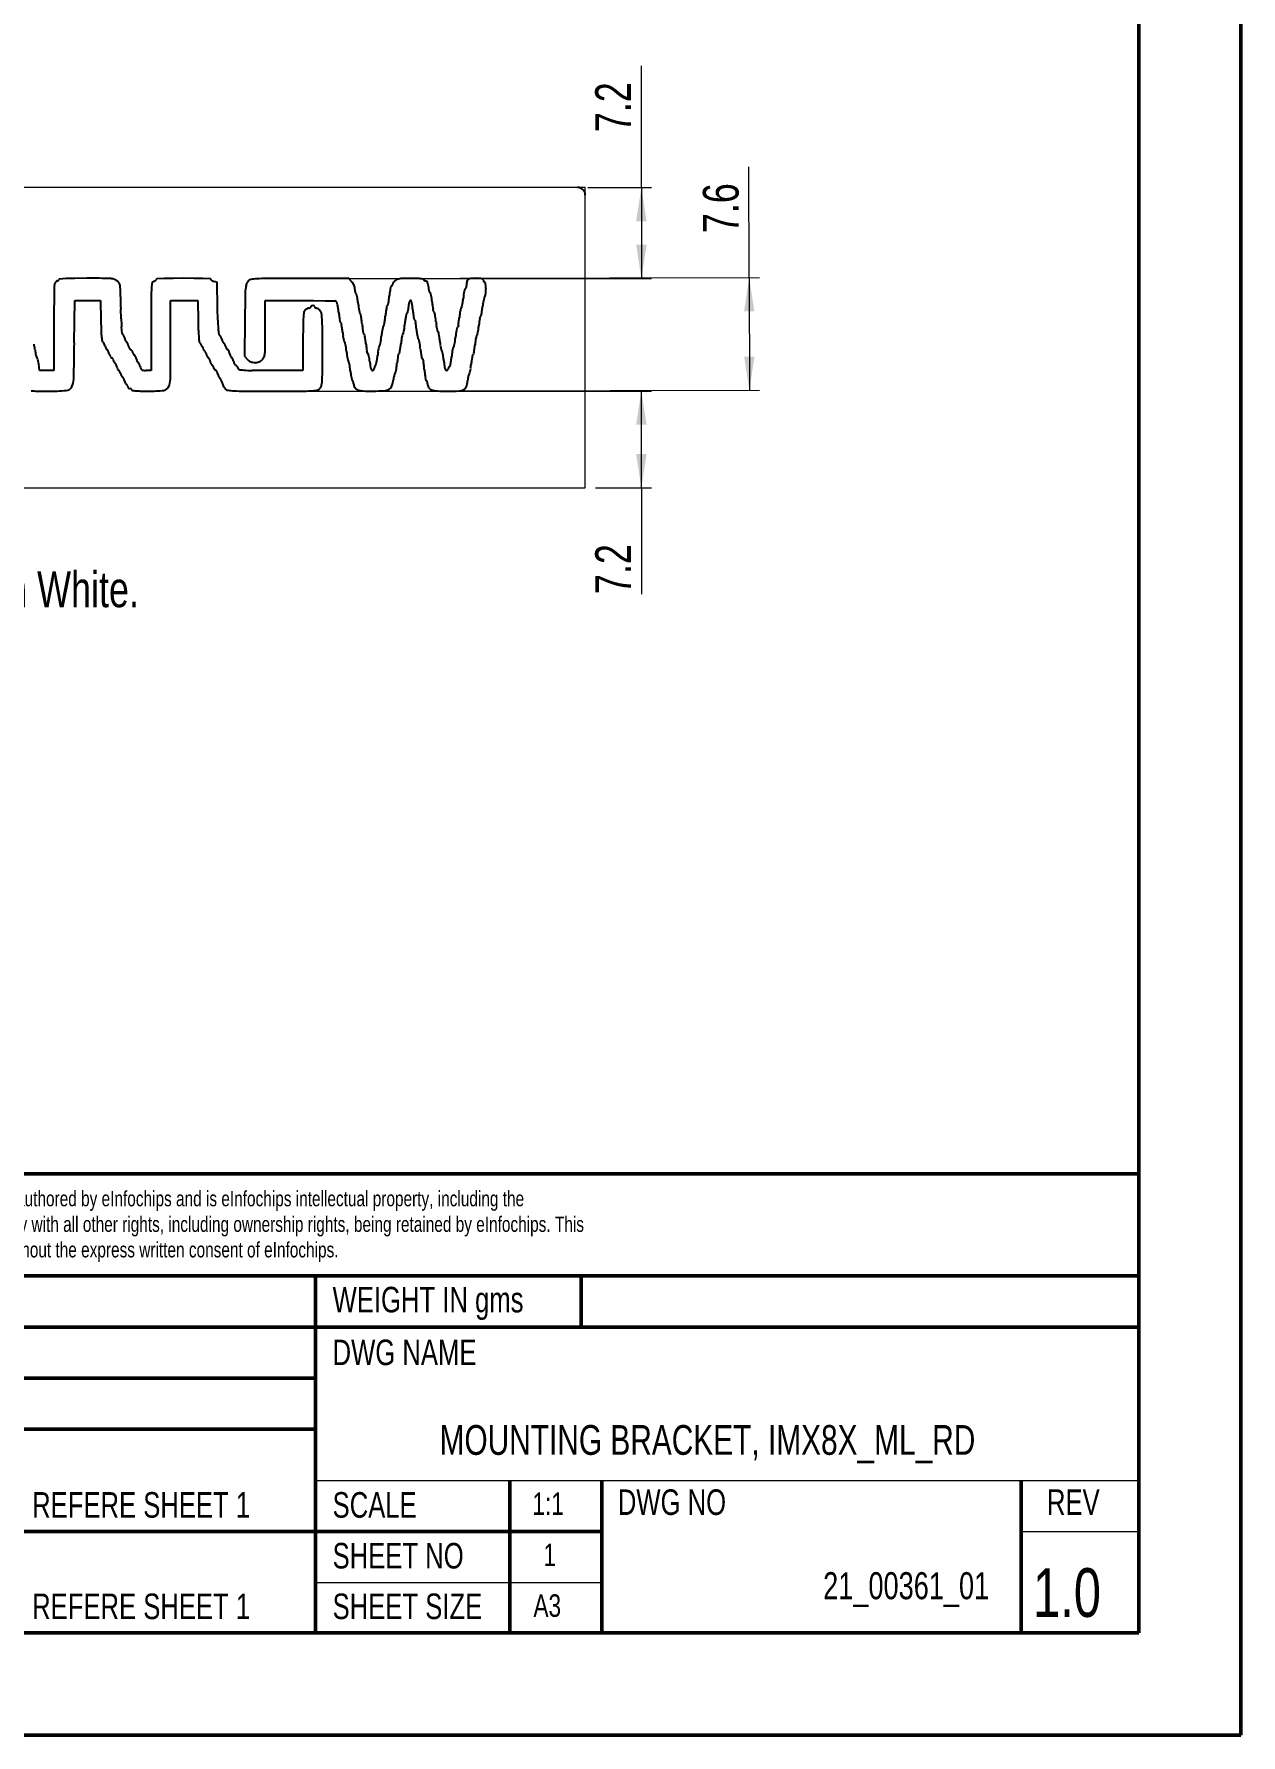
# Paper-space layout 'Flat Pattern 1_1' of a CAD drawing. Header units: millimetres. Extents: x 0 to 420, y 0 to 297.
# Drawn here: x 302.1 to 420.1, y 0.2 to 166.6 of the extents above; entities that cross this region are included whole.
import ezdxf

# ---------------------------------------------------------------- set-up
doc = ezdxf.new("R2010")
doc.units = ezdxf.units.MM
doc.styles.add('SLDTEXTSTYLE1', font='TXT', dxfattribs={"width": 0.75})
doc.dimstyles.new('SLDDIMSTYLE11', dxfattribs={"dimtxt": 3.5, "dimasz": 3.302, "dimexe": 0, "dimexo": 0.0625, "dimgap": 0.875, "dimtad": 1, "dimdec": 1, "dimlfac": 0.666667, "dimrnd": 1e-09, "dimzin": 12, "dimdsep": 46, "dimtxsty": 'SLDTEXTSTYLE1', "dimsah": 1, "dimcen": 0.09, "dimadec": 0, "dimazin": 3, "dimtfac": 1, "dimtdec": 1, "dimtofl": 0, "dimtmove": 0, "dimatfit": 3, "dimfxl": 1, "dimfrac": 2, "dimtolj": 1, "dimtzin": 12, "dimarcsym": 0})

# ---------------------------------------------------------------- blocks, each defined once
blk = doc.blocks.new('SW_NOTE_2')
at = {"color": 0, "linetype": 'Continuous', "lineweight": 0, "char_height": 1.5, "attachment_point": 1, "style": 'SLDTEXTSTYLE1'}
for s, insert in [('Confidentiality Notice Copyright (c) 2019 eInfochips. - All rights reserved. This document is authored by eInfochips and is eInfochips intellectual property, including the', (0, 1.93)), ('copyrights in all countries in the world. This document is provided under a license to use only with all other rights, including ownership rights, being retained by eInfochips. This', (0, -0.57)), ('file may not be distributed, copied, or reproduced in any manner, electronic or otherwise, without the express written consent of eInfochips.', (0, -3.07))]:
    blk.add_mtext(s, dxfattribs=dict(at, insert=insert))
blk = doc.blocks.new('_D_21')
at = {"color": 7, "linetype": 'Continuous', "lineweight": 18}
for p, q in [((361.45, 151.59), (361.45, 163.47)), ((356.22, 151.59), (362.45, 151.59)), ((361.45, 151.59), (361.45, 142.68)), ((325.87, 142.68), (362.45, 142.68))]:
    blk.add_line(p, q, dxfattribs=at)
for points in [[(361.45, 151.59), (360.94, 148.29), (361.96, 148.29)], [(361.45, 142.68), (361.96, 145.98), (360.94, 145.98)]]:
    blk.add_solid(points, dxfattribs=at)
at = {"color": 7, "linetype": 'Continuous', "lineweight": 18, "insert": (356.94, 157), "char_height": 3.5, "attachment_point": 1, "rotation": 90, "style": 'SLDTEXTSTYLE1'}
blk.add_mtext('7.2', dxfattribs=at)
blk = doc.blocks.new('_D_22')
at = {"color": 7, "linetype": 'Continuous', "lineweight": 18}
for p, q in [((371.99, 142.78), (371.97, 153.59)), ((329.02, 142.69), (372.99, 142.78)), ((371.99, 142.78), (372.01, 131.75)), ((329.16, 131.67), (373.01, 131.75))]:
    blk.add_line(p, q, dxfattribs=at)
for points in [[(371.99, 142.78), (371.49, 139.47), (372.5, 139.48)], [(372.01, 131.75), (372.51, 135.05), (371.5, 135.05)]]:
    blk.add_solid(points, dxfattribs=at)
at = {"color": 7, "linetype": 'Continuous', "lineweight": 18, "insert": (367.47, 147.12), "char_height": 3.5, "attachment_point": 1, "rotation": 90.1104, "style": 'SLDTEXTSTYLE1'}
blk.add_mtext('7.6', dxfattribs=at)
blk = doc.blocks.new('_D_23')
at = {"color": 7, "linetype": 'Continuous', "lineweight": 18}
for p, q in [((329.16, 131.67), (362.45, 131.67)), ((361.45, 122.21), (361.45, 131.67)), ((356.97, 122.21), (362.45, 122.21)), ((361.45, 122.21), (361.45, 111.82))]:
    blk.add_line(p, q, dxfattribs=at)
for points in [[(361.45, 131.67), (360.94, 128.37), (361.96, 128.37)], [(361.45, 122.21), (361.96, 125.51), (360.94, 125.51)]]:
    blk.add_solid(points, dxfattribs=at)
at = {"color": 7, "linetype": 'Continuous', "lineweight": 18, "insert": (356.94, 111.82), "char_height": 3.5, "attachment_point": 1, "rotation": 90, "style": 'SLDTEXTSTYLE1'}
blk.add_mtext('7.2', dxfattribs=at)

psp = doc.layouts.new('Flat Pattern 1_1')

# ---------------------------------------------------------------- linework, layer by layer
at = {"color": 7, "linetype": 'Continuous', "lineweight": 50}
for p, q in [((420.08, 0.21), (420.08, 297.21)), ((410.08, 287.21), (410.08, 10.21)), ((215.08, 55.12), (410.08, 55.12)), ((215.11, 45.12), (410.08, 45.12)), ((329.58, 45.12), (329.58, 10.21)), ((355.58, 45.12), (355.58, 40.12)), ((237.58, 40.12), (410.08, 40.12)), ((237.58, 35.12), (329.58, 35.12)), ((215.11, 30.12), (329.58, 30.14)), ((348.58, 25.12), (348.58, 10.21)), ((357.58, 25.12), (357.58, 10.21)), ((398.58, 25.12), (398.58, 10.21)), ((215.11, 20.12), (357.58, 20.12)), ((10.08, 10.21), (410.08, 10.21)), ((410.08, 10.21), (385.99, 10.21)), ((0.08, 0.21), (420.08, 0.21))]:
    psp.add_line(p, q, dxfattribs=at)
at = {"color": 7, "linetype": 'Continuous', "lineweight": 25}
for p, q in [((304.05, 141.94), (304.02, 140.76)), ((305.22, 142.67), (304.56, 142.63)), ((307.23, 142.7), (306.07, 142.69)), ((314.81, 142.67), (314.07, 142.64)), ((316.69, 142.7), (315.67, 142.69)), ((317.72, 142.69), (316.69, 142.7)), ((319.31, 142.64), (318.57, 142.67)), ((319.97, 142.32), (319.66, 142.4)), ((320.01, 139.78), (319.97, 142.32)), ((328.02, 142.69), (324.87, 142.68)), ((332.82, 142.7), (328.02, 142.69)), ((333.13, 142.37), (332.82, 142.7)), ((304.02, 140.76), (304.01, 139.37)), ((306, 136.39), (306.04, 140.54)), ((306.04, 140.54), (308.55, 140.54)), ((308.55, 140.54), (308.59, 138.57)), ((313.52, 140.82), (313.52, 138.02)), ((315.42, 136.36), (315.42, 140.54)), ((315.42, 140.54), (318.07, 140.54)), ((318.07, 140.54), (318.11, 138.51)), ((320.04, 138.61), (320.01, 139.78)), ((322.71, 140.79), (322.68, 138.6)), ((324.68, 137.78), (324.68, 140.54)), ((324.68, 140.54), (328.08, 140.54)), ((328.08, 140.54), (329.39, 140.54)), ((329.39, 140.54), (330.52, 140.51)), ((330.52, 140.51), (331.5, 140.49)), ((304.01, 139.37), (304, 137.78)), ((308.59, 138.57), (308.62, 137.69)), ((310.6, 138.75), (310.57, 139.69)), ((318.11, 138.51), (318.13, 137.63)), ((322.68, 138.6), (322.64, 135.07)), ((328.37, 138.11), (328.36, 136.54)), ((339.18, 138.92), (339.23, 138.68)), ((339.32, 138.61), (339.37, 138.36)), ((341.14, 139.44), (341.09, 139.68)), ((341.28, 139.12), (341.22, 139.37)), ((343.56, 138.16), (343.51, 137.91)), ((345.65, 138.74), (345.71, 138.99)), ((345.79, 139.06), (345.84, 139.3)), ((304, 137.78), (304, 133.69)), ((310.68, 137.29), (310.63, 137.96)), ((313.52, 138.02), (313.52, 133.69)), ((324.67, 135.97), (324.68, 137.78)), ((328.36, 136.54), (328.36, 133.69)), ((330.27, 135.72), (330.26, 137.8)), ((343.42, 137.85), (343.37, 137.6)), ((322.64, 135.07), (322.93, 134.76)), ((330.26, 133.49), (330.27, 135.72)), ((334.67, 135.38), (334.61, 135.62)), ((340.08, 134.8), (340.14, 134.52)), ((302.61, 133.69), (302.53, 134.33)), ((304, 133.69), (302.61, 133.69)), ((313.52, 133.69), (313.02, 133.69)), ((325.19, 133.69), (323.39, 133.7)), ((328.36, 133.69), (325.19, 133.69)), ((337.42, 133.47), (337.47, 133.72)), ((302.34, 131.67), (303.43, 131.66)), ((322.66, 131.67), (325.38, 131.66)), ((325.38, 131.66), (328.16, 131.67))]:
    psp.add_line(p, q, dxfattribs=at)
at = {"color": 7, "linetype": 'Continuous', "lineweight": 18}
for p, q in [((329.58, 25.12), (410.08, 25.12)), ((398.58, 20.12), (410.08, 20.12)), ((329.58, 15.12), (357.58, 15.12))]:
    psp.add_line(p, q, dxfattribs=at)
at = {"color": 7, "linetype": 'Continuous', "lineweight": 18, "flags": 128}
psp.add_lwpolyline([(355.22, 151.59), (229.22, 151.59), (229.22, 122.21), (355.97, 122.21), (355.97, 150.84), (355.97, 151.59), (355.22, 151.59)], dxfattribs=at)
at = {"color": 7, "linetype": 'Continuous', "lineweight": 25}
for centre, radius, start, end in [((355.22, 150.84), 0.75, 359.9998, 90.0009), ((304.96, 141.93), 0.911, 164.9989, 178.857), ((304.6, 142.02), 0.544, 152.639, 164.9997), ((304.53, 142.06), 0.457, 138.5605, 152.6427), ((304.44, 142.14), 0.343, 122.3297, 138.5574), ((304.33, 142.31), 0.136, 90.0017, 122.3264), ((304.33, 142.69), 0.241, 269.9955, 286.1602), ((304.35, 142.64), 0.185, 286.1591, 305.8552), ((304.37, 142.6), 0.141, 305.8536, 328.7589), ((304.41, 142.57), 0.0933, 328.7528, 0.0015), ((304.56, 142.57), 0.0585, 93.0657, 180.0018), ((306.41, 117.02), 25.68, 90.7634, 92.6628), ((307.23, 61.41), 81.3, 88.3195, 90), ((309.59, 141.72), 0.947, 47.9297, 88.3192), ((309.67, 141.81), 0.829, 3.0816, 47.9293), ((253.15, 138.77), 57.43, 0.9207, 3.0814), ((331.14, 140.76), 17.62, 176.6933, 179.8019), ((316.62, 141.6), 3.07, 167.6916, 176.6938), ((313.82, 142.21), 0.213, 104.6556, 167.6914), ((313.6, 143.05), 0.662, 284.6577, 293.5641), ((313.68, 142.87), 0.468, 293.5649, 305.116), ((313.77, 142.75), 0.319, 305.1124, 318.8298), ((313.95, 142.59), 0.0725, 318.8313, 359.9985), ((314.07, 142.59), 0.0456, 92.6148, 179.9964), ((316.18, 109.94), 32.76, 90.9036, 92.4087), ((317.21, 110.49), 32.21, 87.5693, 89.098), ((319.31, 142.59), 0.0463, 359.9953, 87.3658), ((319.42, 142.59), 0.0674, 180.0049, 226.4729), ((319.67, 142.85), 0.427, 226.4736, 238.3594), ((319.78, 143.03), 0.634, 238.3636, 248.5089), ((319.9, 143.33), 0.966, 248.5126, 255.9104), ((337.09, 140.56), 14.39, 175.6227, 179.0834), ((325.8, 141.42), 3.06, 166.6324, 175.6229), ((323.43, 141.98), 0.621, 137.2709, 166.6336), ((323.38, 142.03), 0.558, 102.2065, 137.271), ((324.01, 139.13), 3.53, 93.2337, 102.2071), ((324.98, 121.97), 20.71, 90.3057, 93.2337), ((332.2, 141.51), 1.26, 32.9292, 42.8237), ((332.31, 141.58), 1.13, 22.242, 32.9299), ((332.35, 141.6), 1.09, 11.2842, 22.2419), ((332.4, 141.6), 1.04, 359.9982, 11.2843), ((335.08, 141.6), 1.64, 180.0024, 185.6933), ((334.33, 141.53), 0.886, 185.6986, 194.742), ((341.2, 140.75), 4.39, 168.0658, 172.1378), ((341.99, 140.58), 5.2, 165.3192, 168.0645), ((337.01, 141.89), 0.0495, 90.0011, 165.3155), ((337.01, 142.02), 0.0792, 270.0056, 302.6224), ((336.98, 142.06), 0.128, 302.627, 325.3578), ((336.94, 142.09), 0.174, 325.3605, 344.605), ((336.89, 142.1), 0.233, 344.5937, 0.0092), ((337.3, 142.1), 0.181, 154.6651, 179.9889), ((337.85, 141.84), 0.788, 146.1596, 154.6495), ((338, 141.74), 0.969, 138.1978, 146.1587), ((338.04, 141.7), 1.03, 130.5689, 138.2063), ((337.76, 142.03), 0.596, 109.324, 130.5721), ((338.03, 141.26), 1.41, 98.1675, 109.3245), ((338.33, 139.18), 3.52, 91.6021, 98.1673), ((338.9, 118.94), 23.76, 89.9999, 91.6019), ((338.9, 126.67), 16.03, 88.1509, 90), ((339.22, 136.73), 5.96, 84.2755, 88.1516), ((339.21, 136.59), 6.1, 81.4246, 84.2754), ((340.11, 142.57), 0.0547, 0.0031, 81.4202), ((340.26, 142.57), 0.0932, 179.9832, 211.2564), ((340.3, 142.6), 0.141, 211.2469, 234.1364), ((340.33, 142.64), 0.185, 234.1463, 253.8416), ((340.34, 142.69), 0.241, 253.8472, 269.9962), ((340.34, 142.29), 0.162, 38.4055, 89.9983), ((339.91, 141.95), 0.708, 21.0899, 38.4017), ((339.38, 141.74), 1.27, 8.2612, 21.0849), ((338.24, 141.58), 2.43, 0.3486, 8.2588), ((341.38, 141.6), 0.708, 180.3461, 189.2306), ((341.09, 141.55), 0.418, 189.2268, 202.4201), ((348.88, 140.38), 4.86, 164.8991, 167.8277), ((344.24, 141.64), 0.0513, 89.9958, 164.905), ((344.24, 141.74), 0.0557, 270.0047, 322.9641), ((344.06, 141.87), 0.274, 322.9747, 339.2719), ((343.88, 141.94), 0.472, 339.2818, 351.7544), ((343.53, 141.99), 0.818, 351.7493, 0.0055), ((346.61, 141.99), 2.25, 170.0125, 179.9998), ((344.7, 142.33), 0.323, 128.1448, 170.0122), ((344.79, 142.22), 0.459, 95.36, 128.1437), ((345.25, 137.26), 5.44, 89.9998, 95.3611), ((345.25, 134.04), 8.66, 87.5009, 89.9997), ((345.59, 141.64), 1.05, 75.721, 87.4984), ((345.78, 142.39), 0.284, 49.5898, 75.7192), ((345.88, 142.51), 0.12, 0.0029, 49.5859), ((346.29, 142.51), 0.284, 179.9859, 194.8534), ((346.21, 142.49), 0.207, 194.8488, 213.6865), ((346.16, 142.46), 0.149, 213.6794, 236.2857), ((346.13, 142.41), 0.0872, 236.2827, 270.0011), ((346.13, 142.27), 0.0518, 16.4903, 89.9974), ((344.64, 141.83), 1.6, 10.3053, 16.4868), ((344.21, 141.75), 2.04, 3.923, 10.3001), ((342.34, 141.62), 3.92, 0.0006, 3.9193), ((341.97, 141.62), 4.28, 356.4172, 359.9981), ((329.11, 139.06), 0.753, 109.1086, 117.6415), ((328.94, 139.53), 0.255, 89.9906, 109.1195), ((328.94, 140.04), 0.258, 270.0102, 285.6176), ((328.96, 139.98), 0.193, 285.6179, 304.9968), ((328.99, 139.94), 0.144, 304.9826, 327.792), ((329.03, 139.91), 0.0908, 327.7897, 359.9955), ((329.21, 139.91), 0.0872, 146.2827, 180.0011), ((329.26, 139.88), 0.149, 123.6917, 146.2811), ((329.3, 139.83), 0.206, 104.8368, 123.6938), ((329.32, 139.75), 0.284, 75.1523, 104.8477), ((329.34, 139.83), 0.206, 56.3089, 75.1644), ((329.37, 139.88), 0.149, 33.7189, 56.3083), ((329.42, 139.91), 0.0872, 359.9989, 33.7173), ((329.61, 139.91), 0.1, 180.0055, 208.9401), ((329.64, 139.93), 0.136, 208.9239, 231.9659), ((329.66, 139.95), 0.167, 231.9705, 252.4281), ((329.67, 139.99), 0.205, 252.4388, 270.0106), ((329.67, 139.6), 0.181, 64.6518, 89.9934), ((329.41, 139.05), 0.787, 56.1566, 64.6587), ((331.49, 140.25), 0.239, 57.2959, 88.3202), ((331.54, 140.33), 0.146, 15.7136, 57.2972), ((326.99, 139.05), 4.87, 12.4236, 15.7095), ((327.1, 139.07), 4.76, 8.2669, 12.4224), ((334.01, 141.45), 0.554, 194.7372, 205.5077), ((333.55, 141.23), 0.048, 205.4982, 270.0051), ((333.55, 141.13), 0.0495, 14.6827, 90.0027), ((328.57, 139.82), 5.2, 11.9352, 14.6818), ((329.36, 139.99), 4.39, 7.8607, 11.9347), ((325.39, 139.44), 8.4, 5.3542, 7.86), ((342.86, 141.08), 9.14, 185.3542, 187.655), ((338.52, 140.5), 4.76, 187.6574, 191.4055), ((343.72, 138.37), 7.33, 167.1518, 169.2514), ((336.61, 139.99), 0.0452, 89.9918, 167.1559), ((336.61, 140.08), 0.0455, 270.0061, 346.2411), ((330.75, 141.52), 6.09, 346.233, 348.5959), ((332.05, 141.26), 4.76, 348.591, 352.3452), ((327.71, 141.84), 9.14, 352.3445, 354.6471), ((345.18, 140.2), 8.41, 172.1417, 174.644), ((341.46, 139.61), 2.81, 172.9458, 179.7171), ((340.73, 139.7), 2.08, 164.4475, 172.9462), ((340.24, 139.84), 1.57, 155.5783, 164.4485), ((338.9, 140.44), 0.101, 90.004, 155.5735), ((338.9, 140.5), 0.0448, 13.607, 89.9928), ((332.82, 139.03), 6.3, 11.3176, 13.6041), ((334.26, 139.32), 4.84, 7.6224, 11.3144), ((329.84, 138.73), 9.3, 5.3545, 7.618), ((340.93, 141.48), 0.244, 202.4092, 219.7156), ((340.79, 141.36), 0.0579, 219.6908, 270.0122), ((340.79, 141.25), 0.0513, 15.0984, 90.0008), ((336.14, 140), 4.87, 12.1735, 15.0996), ((336.75, 140.13), 4.24, 7.9519, 12.1719), ((332.94, 139.6), 8.09, 5.352, 7.9533), ((350.64, 141.26), 9.69, 185.3543, 187.5264), ((346.02, 140.65), 5.03, 187.5263, 191.0722), ((343.84, 139.74), 0.0447, 90.0061, 166.3987), ((343.84, 139.83), 0.0447, 270.0075, 346.3883), ((337.76, 141.3), 6.3, 346.4068, 348.6919), ((339.19, 141.01), 4.84, 348.6942, 352.3795), ((334.79, 141.6), 9.28, 352.3809, 354.6478), ((352.11, 139.98), 8.11, 172.0502, 174.6445), ((348.27, 140.51), 4.24, 167.8283, 172.0476), ((336.29, 140.88), 9.68, 352.4732, 354.6461), ((353.99, 139.22), 8.09, 172.0471, 174.6476), ((350.18, 139.75), 4.24, 167.8288, 172.0473), ((350.79, 139.62), 4.86, 164.8994, 167.8269), ((346.14, 140.87), 0.0513, 89.9846, 164.9162), ((346.14, 140.97), 0.0471, 270.0106, 345.2224), ((344.38, 141.44), 1.87, 345.2279, 350.555), ((344.03, 141.49), 2.22, 350.5598, 356.4164), ((338.88, 139.68), 28.3, 181.8799, 183.4785), ((338.7, 139.15), 18.67, 181.6581, 184.0778), ((342.34, 137.99), 13.97, 176.254, 179.5013), ((333.1, 138.6), 4.71, 170.5163, 176.2531), ((328.84, 139.31), 0.39, 134.9989, 170.5167), ((329.08, 139.07), 0.734, 125.7871, 134.9974), ((329.16, 138.96), 0.864, 117.6449, 125.7862), ((329.31, 138.9), 0.97, 48.2007, 56.1557), ((329.27, 138.86), 1.03, 40.5706, 48.2013), ((329.64, 139.17), 0.545, 9.3549, 40.5716), ((325.19, 138.44), 5.05, 3.285, 9.3563), ((312.02, 137.68), 18.24, 0.3484, 3.2856), ((324.34, 138.67), 7.55, 5.3331, 8.2663), ((341.73, 140.29), 9.91, 185.3313, 187.5242), ((337.01, 139.67), 5.15, 187.5231, 191.1016), ((338.75, 140.01), 6.93, 191.1006, 193.2513), ((332.05, 138.43), 0.0447, 193.2484, 270.0014), ((332.05, 138.34), 0.0447, 13.5949, 90.0003), ((325.96, 136.87), 6.31, 11.3089, 13.5929), ((327.4, 137.16), 4.84, 7.6184, 11.3072), ((339.84, 140.76), 6.11, 191.4091, 193.762), ((333.94, 139.32), 0.0455, 193.7652, 269.9911), ((333.94, 139.23), 0.0452, 12.8378, 90.0145), ((326.84, 137.61), 7.34, 10.7493, 12.848), ((328.75, 137.97), 5.39, 7.2185, 10.7498), ((323.8, 137.35), 10.38, 5.0583, 7.2201), ((344.47, 139.17), 10.37, 185.0574, 187.2205), ((329.12, 139.67), 7.34, 347.152, 349.2507), ((331.04, 139.31), 5.39, 349.2492, 352.7806), ((326.08, 139.94), 10.38, 352.7807, 354.9422), ((346.77, 138.11), 10.39, 172.7815, 174.94), ((341.8, 138.74), 5.38, 169.2478, 172.7836), ((328, 139.17), 10.36, 352.7784, 354.9434), ((347.69, 137.43), 9.41, 172.5548, 174.9399), ((343.22, 138.02), 4.89, 168.6694, 172.5533), ((344.36, 137.79), 6.06, 166.1428, 168.6705), ((338.53, 139.23), 0.05, 89.9905, 166.1548), ((338.53, 139.33), 0.0518, 270.0029, 327.7672), ((338.27, 139.49), 0.357, 327.7715, 341.7), ((338.03, 139.57), 0.607, 341.7042, 352.6345), ((337.56, 139.63), 1.08, 352.6316, 359.7174), ((348.73, 140.5), 9.68, 185.3539, 187.5268), ((344.12, 139.89), 5.03, 187.5258, 191.0723), ((339.28, 138.68), 0.0429, 192.1266, 270.0087), ((339.28, 138.6), 0.0429, 12.1325, 89.9935), ((334.43, 137.4), 5.03, 7.5263, 11.0722), ((341.18, 139.45), 0.0429, 192.143, 269.9923), ((341.18, 139.36), 0.0429, 12.143, 89.9923), ((336.34, 138.16), 5.03, 7.5258, 11.0723), ((331.73, 137.55), 9.68, 5.354, 7.527), ((350.61, 139.32), 9.28, 185.3516, 187.619), ((338.61, 139.13), 5.04, 348.9289, 352.4707), ((333.99, 139.74), 9.7, 352.4759, 354.645), ((352.92, 137.96), 9.31, 172.3845, 174.6449), ((348.49, 138.56), 4.84, 168.6922, 172.3818), ((349.93, 138.27), 6.3, 166.4068, 168.6919), ((355.2, 137.17), 9.68, 172.4733, 174.6458), ((350.59, 137.78), 5.03, 168.9278, 172.4737), ((345.75, 138.98), 0.0429, 90.0077, 167.857), ((345.75, 139.06), 0.0429, 270.0077, 347.857), ((340.9, 140.27), 5.03, 348.9278, 352.4737), ((320.58, 138.16), 11.97, 182.2572, 185.24), ((319.09, 138.02), 10.47, 185.2397, 187.6988), ((308.86, 136.64), 0.153, 187.7003, 238.3479), ((308.66, 136.32), 0.22, 35.7219, 58.3508), ((308.05, 135.88), 0.975, 28.2337, 35.7195), ((310.72, 137.29), 0.0451, 183.7045, 269.9937), ((310.72, 137.19), 0.0591, 36.4544, 90.0043), ((310.27, 136.85), 0.617, 26.8719, 36.4626), ((310.03, 136.73), 0.89, 18.2821, 26.8722), ((309.48, 136.55), 1.47, 12.3878, 18.2835), ((312.39, 137.19), 1.51, 192.3915, 198.145), ((311.82, 137), 0.906, 198.1453, 206.5631), ((311.57, 136.88), 0.633, 206.5656, 215.8903), ((311.11, 136.54), 0.0575, 215.907, 269.9851), ((311.11, 136.43), 0.0578, 36.5735, 90.0127), ((310.67, 136.1), 0.598, 26.9379, 36.5691), ((332.14, 138.17), 14.01, 182.2292, 185.4353), ((333.23, 138.27), 15.12, 185.4354, 186.784), ((318.37, 136.51), 0.145, 186.7856, 237.456), ((338, 139.1), 17.97, 184.0785, 185.8705), ((320.28, 137.28), 0.157, 185.87, 238.3389), ((320.08, 136.96), 0.22, 35.7186, 58.3365), ((319.47, 136.52), 0.975, 28.2304, 35.7163), ((319.3, 136.42), 1.18, 21.0877, 28.2318), ((319.27, 136.41), 1.2, 14.0909, 21.0884), ((321.77, 137.04), 1.38, 194.0886, 199.8741), ((321.27, 136.86), 0.845, 199.8763, 208.2274), ((321.05, 136.74), 0.596, 208.226, 217.429), ((322.98, 136.57), 9.3, 5.3546, 7.6171), ((341.48, 138.3), 9.28, 185.3521, 187.6194), ((337.07, 137.71), 4.84, 187.618, 191.308), ((338.52, 138), 6.31, 191.3089, 193.5929), ((332.43, 136.53), 0.0447, 193.5949, 270.0003), ((332.43, 136.44), 0.0447, 13.5949, 89.9967), ((326.34, 134.97), 6.31, 11.3089, 13.5929), ((339.52, 138.55), 5.39, 187.2185, 190.7498), ((341.44, 138.91), 7.34, 190.7493, 192.848), ((334.33, 137.29), 0.0452, 192.8498, 269.9937), ((334.33, 137.2), 0.0455, 13.7658, 90.003), ((328.45, 135.76), 6.1, 11.4056, 13.7624), ((329.77, 136.03), 4.75, 7.6542, 11.4097), ((325.41, 135.44), 9.15, 5.3555, 7.6546), ((331.21, 137.33), 4.83, 348.6901, 352.3835), ((326.79, 137.92), 9.28, 352.3807, 354.6476), ((345.13, 136.2), 9.14, 172.3443, 174.647), ((340.8, 136.78), 4.76, 168.5944, 172.3418), ((342.13, 136.52), 6.12, 166.2389, 168.5906), ((336.23, 137.96), 0.0455, 89.9844, 166.2468), ((336.23, 138.05), 0.0452, 270.0008, 347.1628), ((347.04, 135.44), 9.14, 172.3443, 174.647), ((342.69, 136.03), 4.75, 168.5903, 172.3458), ((344.03, 135.76), 6.11, 166.238, 168.5909), ((338.13, 137.2), 0.0455, 90.0061, 166.2411), ((338.13, 137.29), 0.0452, 269.9918, 347.1559), ((331.03, 138.91), 7.33, 347.1518, 349.2514), ((332.95, 138.55), 5.38, 349.2484, 352.783), ((329.82, 136.79), 9.68, 5.3542, 7.5267), ((348.7, 138.55), 9.28, 185.3516, 187.619), ((344.3, 137.97), 4.84, 187.6184, 191.3072), ((345.74, 138.25), 6.31, 191.3089, 193.5929), ((339.65, 136.78), 0.0447, 193.5885, 270.0067), ((339.65, 136.69), 0.0447, 13.5885, 89.9995), ((333.57, 135.22), 6.31, 11.3089, 13.5929), ((335.01, 135.51), 4.84, 7.6195, 11.3088), ((346.2, 138.73), 4.84, 187.6184, 191.3072), ((347.64, 139.02), 6.31, 191.3089, 193.5929), ((341.56, 137.54), 0.0447, 193.5885, 270.0067), ((341.56, 137.45), 0.0447, 13.5885, 89.9995), ((335.47, 135.98), 6.31, 11.3089, 13.5929), ((336.91, 136.27), 4.84, 7.6195, 11.3088), ((332.48, 135.68), 9.31, 5.3557, 7.6156), ((350.99, 137.41), 9.28, 185.3519, 187.6189), ((338.45, 137.2), 4.83, 348.6882, 352.3858), ((334.03, 137.8), 9.29, 352.3818, 354.646), ((352.91, 136.03), 9.67, 172.4725, 174.6482), ((348.3, 136.63), 5.02, 168.9241, 172.4754), ((343.46, 137.84), 0.0429, 90.0019, 167.8702), ((343.46, 137.92), 0.0429, 269.9944, 347.8702), ((354.45, 135.3), 9.31, 172.3841, 174.6444), ((350.02, 135.89), 4.84, 168.6905, 172.3811), ((351.46, 135.6), 6.3, 166.4068, 168.6919), ((345.37, 137.07), 0.0447, 90.0005, 166.4115), ((345.37, 137.16), 0.0447, 269.9933, 346.4115), ((339.29, 138.63), 6.3, 346.406, 348.6922), ((340.73, 138.35), 4.84, 348.6922, 352.3818), ((336.32, 138.94), 9.28, 352.381, 354.6484), ((299.01, 135.5), 3.15, 9.4612, 14.0261), ((296.25, 135.04), 5.94, 6.6201, 9.4611), ((308.3, 136.43), 6.18, 186.62, 189.3534), ((305.42, 135.96), 3.26, 189.3534, 193.7628), ((305.74, 136.04), 3.59, 193.7615, 196.9403), ((302.35, 135.01), 0.0444, 196.9379, 270.0019), ((302.35, 134.92), 0.0454, 20.3368, 89.9838), ((300.32, 134.17), 2.2, 16.0327, 20.3181), ((300.21, 134.13), 2.32, 10.8228, 16.0349), ((33.54, 138.89), 272.48, 358.7302, 359.474), ((307.87, 135.79), 1.17, 21.0902, 28.2348), ((307.85, 135.78), 1.2, 14.0896, 21.0904), ((310.31, 136.39), 1.33, 194.0923, 200.0869), ((309.83, 136.22), 0.822, 200.088, 208.6962), ((309.61, 136.1), 0.575, 208.693, 218.287), ((309.21, 135.78), 0.0578, 218.2878, 270.0027), ((309.21, 135.67), 0.0554, 35.7333, 89.9893), ((308.75, 135.34), 0.62, 26.4774, 35.7311), ((308.51, 135.22), 0.886, 18.109, 26.4792), ((307.95, 135.04), 1.47, 12.388, 18.106), ((310.34, 135.56), 0.976, 192.3899, 201.4045), ((310.28, 135.54), 0.907, 201.4089, 210.9431), ((310.12, 135.44), 0.721, 210.9437, 221.3352), ((309.72, 135.09), 0.193, 221.3353, 249.0095), ((309.57, 134.69), 0.243, 49.7549, 69.0056), ((309.51, 134.62), 0.335, 34.5364, 49.749), ((309.51, 134.62), 0.333, 19.48, 34.535), ((310.44, 135.98), 0.862, 18.3123, 26.9312), ((309.9, 135.81), 1.42, 12.3896, 18.3088), ((312.25, 136.32), 0.975, 192.3873, 201.408), ((312.18, 136.3), 0.906, 201.4056, 210.9455), ((312.02, 136.2), 0.721, 210.9457, 221.3332), ((311.63, 135.85), 0.193, 221.3356, 249.0082), ((311.47, 135.45), 0.243, 49.7526, 69.009), ((311.41, 135.38), 0.335, 34.5364, 49.749), ((311.41, 135.38), 0.333, 19.4754, 34.5363), ((311.5, 135.41), 0.239, 359.9992, 19.4773), ((312.06, 135.41), 0.322, 179.9972, 193.3253), ((311.96, 135.39), 0.221, 193.3257, 211.0122), ((311.9, 135.35), 0.149, 211.0091, 232.9602), ((311.86, 135.29), 0.074, 232.9766, 269.9898), ((311.86, 135.15), 0.0642, 38.1086, 90.0046), ((311.45, 134.83), 0.577, 27.77, 38.1106), ((311.21, 134.71), 0.847, 18.6939, 27.7673), ((310.71, 134.54), 1.38, 12.3868, 18.6931), ((313.53, 135.16), 1.5, 192.3868, 198.1465), ((1.17, 136.36), 314.25, 359.3604, 0), ((318.16, 136.18), 0.24, 37.6114, 57.458), ((317.56, 135.72), 1, 30.7387, 37.6122), ((317.4, 135.62), 1.18, 24.151, 30.738), ((317.44, 135.64), 1.14, 17.3561, 24.1517), ((319.67, 136.34), 1.19, 197.3562, 204.1226), ((320.18, 136.57), 1.76, 204.1241, 209.183), ((320.08, 136.51), 1.64, 209.1816, 214.3467), ((319.24, 135.94), 0.62, 214.3414, 225.0013), ((318.4, 135.09), 0.57, 34.5615, 45.007), ((318.25, 134.99), 0.751, 26.0751, 34.5629), ((318.31, 135.02), 0.679, 17.2541, 26.0838), ((318.7, 135.14), 0.276, 359.9955, 17.2669), ((319.25, 135.14), 0.28, 180.0058, 194.317), ((319.18, 135.12), 0.2, 194.324, 212.8014), ((319.13, 135.09), 0.141, 212.8103, 235.2038), ((319.09, 135.04), 0.0781, 235.2122, 269.9844), ((319.09, 134.9), 0.0642, 38.1086, 90.0046), ((318.69, 134.58), 0.577, 27.7748, 38.1092), ((318.45, 134.45), 0.847, 18.6933, 27.7679), ((320.62, 136.41), 0.0553, 217.426, 269.999), ((320.62, 136.3), 0.0565, 39.6356, 89.9962), ((320.28, 136.02), 0.496, 29.4324, 39.6351), ((320.09, 135.91), 0.721, 20.4288, 29.4365), ((319.69, 135.76), 1.15, 14.0901, 20.4287), ((321.77, 136.28), 1, 194.0905, 201.3918), ((321.45, 136.16), 0.654, 201.3962, 211.4515), ((321.27, 136.05), 0.441, 211.4547, 223.1989), ((321, 135.79), 0.0678, 223.1921, 270.0065), ((321, 135.66), 0.0626, 37.5804, 90.0045), ((320.58, 135.34), 0.589, 27.4852, 37.5846), ((320.34, 135.21), 0.86, 18.5649, 27.4794), ((319.82, 135.04), 1.4, 12.3861, 18.5638), ((322.66, 135.66), 1.5, 192.3868, 198.1465), ((322.09, 135.48), 0.906, 198.1443, 206.5664), ((321.85, 135.36), 0.634, 206.5703, 215.8889), ((321.38, 135.02), 0.0575, 215.8864, 270.0057), ((321.38, 134.9), 0.0578, 36.5797, 89.9928), ((320.95, 134.58), 0.596, 26.9258, 36.5812), ((320.71, 134.46), 0.862, 18.3112, 26.9346), ((323.86, 135.28), 0.747, 313.4676, 337.6047), ((323.43, 135.46), 1.22, 337.6044, 354.3108), ((317.85, 136.02), 6.82, 354.3104, 359.6045), ((327.78, 135.26), 4.84, 7.6182, 11.3078), ((323.37, 134.67), 9.29, 5.3529, 7.6185), ((341.86, 136.4), 9.28, 185.3521, 187.6194), ((337.45, 135.81), 4.84, 187.6185, 191.3078), ((338.89, 136.1), 6.3, 191.3081, 193.5932), ((344.13, 137.19), 9.65, 185.3506, 187.5307), ((339.54, 136.59), 5.02, 187.5267, 191.0834), ((334.71, 135.38), 0.043, 192.1423, 270.003), ((334.71, 135.3), 0.0436, 15.4248, 89.9861), ((330.36, 134.1), 4.55, 12.6755, 15.4063), ((331.07, 134.26), 3.83, 8.6197, 12.6726), ((327.65, 133.74), 7.29, 6.1106, 8.6177), ((331.27, 135.39), 4.39, 348.0658, 352.1378), ((327.31, 135.93), 8.39, 352.1382, 354.6478), ((344.93, 134.28), 9.31, 172.3848, 174.6448), ((340.49, 134.87), 4.84, 168.6922, 172.3818), ((341.93, 134.59), 6.3, 166.4068, 168.6919), ((335.85, 136.06), 0.0447, 90.0075, 166.3883), ((335.85, 136.15), 0.0447, 269.9933, 346.4115), ((329.76, 137.62), 6.3, 346.4068, 348.6919), ((342.4, 134.11), 4.84, 168.6928, 172.3816), ((343.84, 133.83), 6.31, 166.4071, 168.6911), ((337.75, 135.3), 0.0447, 90.0061, 166.3987), ((337.75, 135.39), 0.0447, 270.0061, 346.3987), ((331.66, 136.86), 6.31, 346.4071, 348.6911), ((333.1, 136.57), 4.84, 348.6941, 352.3799), ((328.7, 137.16), 9.28, 352.3803, 354.648), ((330.57, 134.92), 9.31, 5.3557, 7.6156), ((348.78, 136.62), 8.97, 185.3519, 187.6967), ((344.53, 136.05), 4.69, 187.6989, 191.5092), ((345.73, 136.29), 5.91, 191.5125, 193.9428), ((340.04, 134.88), 0.0463, 193.9558, 269.9928), ((340.04, 134.79), 0.0458, 11.2056, 89.9855), ((346.58, 136.82), 4.84, 187.6182, 191.3078), ((348.02, 137.11), 6.3, 191.3081, 193.5932), ((341.94, 135.64), 0.0447, 193.5885, 270.0067), ((341.94, 135.55), 0.0447, 13.5989, 89.9982), ((335.85, 134.08), 6.3, 11.3081, 13.5932), ((337.29, 134.37), 4.84, 7.6195, 11.3088), ((332.86, 133.77), 9.31, 5.3557, 7.6156), ((334.83, 135.78), 8.1, 352.0477, 354.6451), ((352.14, 134.16), 9.28, 172.3805, 174.6482), ((347.73, 134.75), 4.83, 168.69, 172.384), ((349.17, 134.46), 6.31, 166.4071, 168.6911), ((343.09, 135.93), 0.0447, 89.9933, 166.4115), ((343.09, 136.02), 0.0447, 270.0005, 346.4115), ((337, 137.49), 6.31, 346.4071, 348.6911), ((349.64, 133.99), 4.84, 168.6942, 172.3795), ((351.09, 133.7), 6.32, 166.4083, 168.6874), ((344.99, 135.17), 0.0447, 90.0005, 166.4115), ((344.99, 135.26), 0.0447, 269.9933, 346.4115), ((338.9, 136.73), 6.31, 346.4071, 348.6911), ((340.34, 136.44), 4.84, 348.6928, 352.3816), ((335.94, 137.03), 9.28, 352.3807, 354.6485), ((298.24, 133.76), 4.32, 7.5569, 10.8243), ((309.6, 134.65), 0.239, 359.9992, 19.4773), ((310.16, 134.65), 0.323, 179.9994, 193.3242), ((310.06, 134.62), 0.221, 193.3267, 211.009), ((310, 134.59), 0.149, 211.0125, 232.959), ((309.95, 134.53), 0.074, 232.9766, 269.9876), ((309.95, 134.39), 0.0642, 38.1062, 90.0082), ((309.55, 134.07), 0.576, 27.7655, 38.1139), ((309.31, 133.95), 0.846, 18.6922, 27.7709), ((308.81, 133.78), 1.38, 12.3883, 18.6926), ((311.67, 134.41), 1.56, 192.3869, 197.9487), ((311.08, 134.21), 0.931, 197.9463, 206.1231), ((310.83, 134.09), 0.658, 206.1152, 215.0661), ((310.34, 133.75), 0.0551, 215.0633, 269.9937), ((310.34, 133.63), 0.0592, 40.5378, 89.9963), ((310.02, 133.36), 0.481, 29.9402, 40.5278), ((309.83, 133.25), 0.702, 20.6646, 29.9374), ((309.45, 133.1), 1.11, 14.0915, 20.6667), ((311.49, 133.62), 1, 194.0872, 201.3966), ((311.17, 133.49), 0.654, 201.3962, 211.4515), ((310.99, 133.38), 0.441, 211.4485, 223.2008), ((312.96, 134.97), 0.907, 198.1513, 206.5612), ((312.71, 134.85), 0.633, 206.5656, 215.8903), ((312.25, 134.51), 0.0575, 215.8864, 270.0057), ((312.25, 134.4), 0.0575, 35.8864, 90.0057), ((311.78, 134.06), 0.633, 26.5656, 35.8903), ((311.54, 133.94), 0.905, 18.1432, 26.5693), ((310.97, 133.75), 1.5, 12.3868, 18.1465), ((313.84, 134.38), 1.43, 192.3898, 201.3392), ((312.71, 133.94), 0.223, 201.3452, 236.7696), ((312.76, 134.01), 0.307, 236.773, 265.1432), ((313.02, 137.1), 3.41, 265.1419, 269.9999), ((317.95, 134.29), 1.38, 12.3875, 18.6913), ((320.63, 134.88), 1.38, 192.3899, 198.6921), ((320.13, 134.71), 0.847, 198.6933, 207.7679), ((319.89, 134.58), 0.576, 207.7697, 218.1143), ((319.49, 134.26), 0.0642, 218.1038, 270.0093), ((319.49, 134.13), 0.074, 52.9582, 89.9931), ((319.45, 134.07), 0.149, 31.0196, 52.9573), ((319.38, 134.03), 0.221, 13.321, 31.0133), ((319.29, 134.01), 0.323, 0.0036, 13.3231), ((319.85, 134.01), 0.239, 179.9992, 199.4773), ((319.94, 134.04), 0.333, 199.475, 214.5368), ((319.94, 134.04), 0.334, 214.531, 229.7571), ((319.88, 133.97), 0.243, 229.7533, 249.0063), ((319.72, 133.56), 0.193, 41.3382, 69.0019), ((319.32, 133.21), 0.721, 30.9468, 41.333), ((319.17, 133.12), 0.906, 21.4058, 30.9453), ((319.1, 133.09), 0.975, 12.3875, 21.407), ((321.44, 133.61), 1.42, 192.3873, 198.3111), ((320.91, 133.43), 0.862, 198.3112, 206.9346), ((320.18, 134.29), 1.42, 12.3896, 18.3088), ((322.52, 134.8), 0.975, 192.3883, 201.405), ((322.46, 134.78), 0.907, 201.4085, 210.9445), ((322.3, 134.68), 0.72, 210.9411, 221.3388), ((321.91, 134.33), 0.193, 221.327, 249.0131), ((321.75, 133.92), 0.243, 49.7533, 69.0063), ((321.69, 133.85), 0.335, 34.5353, 49.7528), ((321.69, 133.85), 0.333, 19.475, 34.5368), ((321.78, 133.89), 0.239, 0.0038, 19.4753), ((322.13, 133.89), 0.112, 180.0008, 261.0211), ((322.86, 138.51), 4.79, 261.0209, 266.4936), ((323.49, 148.7), 15.01, 266.4952, 269.6219), ((323.65, 135.44), 0.985, 223.4774, 246.5456), ((323.66, 135.48), 1.02, 246.5466, 268.9809), ((323.66, 135.49), 1.04, 268.981, 291.3343), ((323.66, 135.49), 1.04, 291.3364, 313.4666), ((316.37, 133.56), 13.89, 356.1842, 359.7095), ((332.81, 134.63), 0.0447, 193.5949, 270.0003), ((332.81, 134.54), 0.0447, 13.5989, 90.0017), ((326.73, 133.06), 6.3, 11.3081, 13.5932), ((328.17, 133.35), 4.83, 7.6162, 11.3098), ((323.75, 132.76), 9.29, 5.353, 7.6182), ((341.36, 134.41), 8.4, 185.354, 187.8601), ((337.39, 133.86), 4.39, 187.8607, 191.9347), ((342.95, 135.38), 8.1, 186.1143, 188.8599), ((336.52, 134.38), 1.59, 188.8618, 198.0374), ((335.56, 134.07), 0.587, 198.0309, 213.8696), ((335.16, 133.8), 0.106, 213.8601, 269.9994), ((335.16, 133.82), 0.131, 270.0108, 301.7631), ((335.12, 133.88), 0.203, 301.7873, 324.6051), ((335.07, 133.92), 0.269, 324.6246, 344.1384), ((334.99, 133.95), 0.355, 344.1451, 0.0015), ((335.92, 133.95), 0.578, 170.3322, 180.0014), ((335.69, 133.98), 0.348, 156.1915, 170.3399), ((335.56, 134.04), 0.206, 137.6231, 156.184), ((335.46, 134.14), 0.0579, 89.9883, 137.6464), ((335.46, 134.25), 0.0495, 269.9973, 345.3173), ((330.48, 135.55), 5.19, 345.3151, 348.0692), ((339.54, 132.65), 2.33, 164.9664, 170.0581), ((339.47, 132.67), 2.25, 160.8213, 164.964), ((337.38, 133.4), 0.043, 89.9997, 160.8275), ((337.38, 133.48), 0.0417, 269.996, 348.0871), ((332.39, 134.7), 5.17, 349.087, 352.5346), ((327.64, 135.32), 9.96, 352.5346, 354.6469), ((346.8, 133.52), 9.28, 172.381, 174.6484), ((334.29, 133.46), 5.95, 6.8311, 10.225), ((328.77, 132.8), 11.5, 4.7621, 6.8333), ((350.95, 134.65), 10.75, 184.7611, 186.9759), ((345.82, 134.02), 5.58, 186.9753, 190.5724), ((353.91, 135.75), 11.83, 185.3541, 187.5679), ((344.18, 134.45), 2.01, 187.5679, 195.7609), ((342.92, 134.1), 0.709, 195.7618, 210.2277), ((342.4, 133.8), 0.103, 210.2285, 269.9949), ((342.4, 133.86), 0.168, 270.0066, 294.0208), ((342.39, 133.87), 0.182, 294.0082, 316.6773), ((342.38, 133.88), 0.191, 316.6602, 338.7036), ((342.38, 133.88), 0.2, 338.703, 0.004), ((342.79, 133.9), 0.215, 148.6243, 166.4802), ((342.89, 133.88), 0.312, 166.4819, 179.9917), ((342.74, 133.94), 0.146, 126.5532, 148.6313), ((342.69, 134), 0.0742, 89.9815, 126.5887), ((342.69, 134.12), 0.0513, 270.0104, 344.8904), ((338.05, 135.38), 4.86, 344.8991, 347.8303), ((338.66, 135.25), 4.24, 347.8281, 352.0481), ((346.61, 132.59), 2.15, 165.6267, 171.0996), ((346.42, 132.64), 1.96, 160.9395, 165.6279), ((344.61, 133.27), 0.0446, 89.9957, 160.9358), ((344.61, 133.36), 0.0442, 270.0071, 346.523), ((338.39, 134.85), 6.44, 346.5277, 348.7662), ((339.92, 134.54), 4.89, 348.7607, 352.4123), ((335.43, 135.14), 9.41, 352.4105, 354.6466), ((354.05, 133.4), 9.29, 172.3812, 174.6477), ((302.43, 138.41), 6.74, 264.3801, 269.1987), ((303.43, 154.65), 22.99, 269.9999, 274.4362), ((305.16, 132.4), 0.668, 274.4359, 331.4233), ((304.25, 132.89), 1.7, 331.4227, 358.7302), ((310.72, 133.13), 0.0678, 223.1921, 270.0065), ((310.72, 132.99), 0.0626, 37.5944, 89.9997), ((310.3, 132.67), 0.589, 27.4806, 37.5879), ((310.06, 132.55), 0.859, 18.5579, 27.4846), ((309.54, 132.38), 1.4, 12.3892, 18.5627), ((312.26, 132.97), 1.38, 192.3894, 198.4849), ((311.76, 132.8), 0.847, 198.491, 208.1701), ((311.52, 132.68), 0.576, 208.1691, 218.1148), ((311.12, 132.36), 0.0642, 218.1086, 270.0071), ((311.12, 132.22), 0.0752, 53.6479, 89.9853), ((311.07, 132.16), 0.146, 31.5457, 53.6352), ((311.02, 132.13), 0.214, 13.6006, 31.5477), ((310.92, 132.11), 0.309, 359.995, 13.6146), ((311.42, 132.11), 0.189, 180.0012, 202.6187), ((311.42, 132.11), 0.192, 202.6245, 247.3988), ((311.42, 132.1), 0.189, 247.3984, 270.0021), ((311.42, 131.63), 0.284, 75.151, 90.0011), ((311.44, 131.71), 0.206, 56.3056, 75.1657), ((311.47, 131.75), 0.149, 33.7189, 56.3083), ((311.53, 131.79), 0.0872, 359.9963, 33.726), ((311.67, 131.79), 0.0562, 180.0067, 263.6915), ((312.97, 143.6), 11.94, 263.7003, 265.6004), ((312.81, 141.45), 9.78, 265.6025, 268.6487), ((313.26, 160.73), 29.07, 268.6485, 270.0014), ((313.26, 146.26), 14.6, 270, 275.8435), ((314.69, 132.33), 0.593, 275.8429, 335.3238), ((313.51, 132.87), 1.89, 335.3228, 359.3606), ((320.67, 133.31), 0.596, 206.9258, 216.5812), ((320.24, 132.99), 0.0578, 216.5797, 269.9928), ((320.24, 132.87), 0.0571, 35.1026, 89.9986), ((319.73, 132.52), 0.679, 26.133, 35.1038), ((319.48, 132.39), 0.961, 17.9573, 26.1404), ((318.87, 132.19), 1.61, 12.3854, 17.9593), ((321.56, 132.78), 1.15, 192.3855, 201.1351), ((322.21, 133.03), 1.84, 201.134, 207.2781), ((322.13, 132.99), 1.76, 207.28, 213.5343), ((321.31, 132.45), 0.779, 213.5308, 224.998), ((321.12, 132.26), 0.511, 225.0022, 260.3174), ((321.86, 136.6), 4.91, 260.3178, 267.0154), ((322.75, 153.66), 21.99, 267.0139, 269.7673), ((328.08, 151.84), 20.17, 270.2213, 273.1358), ((328.96, 135.71), 4.02, 273.1373, 280.9833), ((329.62, 132.3), 0.549, 280.9861, 314.9988), ((329.62, 132.31), 0.557, 314.9998, 346.6097), ((327.45, 132.83), 2.79, 346.6085, 356.1849), ((338.19, 134.03), 5.2, 191.9352, 194.6818), ((333.2, 132.73), 0.0495, 194.6885, 270.0001), ((333.2, 132.62), 0.0543, 37.8511, 89.9959), ((333.04, 132.5), 0.253, 21.1761, 37.861), ((332.87, 132.43), 0.436, 8.4577, 21.1764), ((332.56, 132.39), 0.753, 0, 8.4532), ((333.97, 132.39), 0.656, 180.0001, 212.8006), ((333.9, 132.34), 0.573, 212.801, 249.1334), ((334.34, 133.5), 1.82, 249.133, 266.5358), ((335.22, 147.97), 16.31, 266.5361, 269.9994), ((335.22, 147.45), 15.78, 269.9997, 273.8802), ((336.21, 132.86), 1.16, 273.8796, 299.9999), ((336.48, 132.38), 0.614, 299.9983, 340.5321), ((334.29, 133.16), 2.93, 340.5331, 353.2446), ((341.56, 132.3), 4.38, 170.0619, 173.2445), ((347.64, 134.36), 7.44, 190.575, 192.784), ((340.43, 132.73), 0.049, 192.7984, 269.9851), ((340.43, 132.62), 0.0543, 37.8214, 90.0084), ((340.28, 132.5), 0.253, 21.1618, 37.8273), ((340.11, 132.43), 0.437, 8.4463, 21.1562), ((339.79, 132.39), 0.753, 359.9967, 8.4503), ((341.2, 132.39), 0.655, 179.9988, 213.182), ((341.13, 132.34), 0.574, 213.1823, 249.8338), ((341.59, 133.6), 1.91, 249.837, 266.8135), ((342.52, 150.31), 18.65, 266.8158, 269.9994), ((342.52, 154.84), 23.18, 270.0001, 272.7461), ((343.58, 132.78), 1.09, 272.7462, 298.0052), ((343.86, 132.25), 0.491, 298.0063, 342.3845), ((341.63, 132.96), 2.84, 342.3866, 354.5102), ((348.48, 132.3), 4.04, 171.0954, 174.5119)]:
    psp.add_arc(centre, radius, start, end, dxfattribs=at)

# ---------------------------------------------------------------- block references
at = {"color": 7, "linetype": 'Continuous', "lineweight": 0}
psp.add_blockref('SW_NOTE_2', (239.69, 51.5), dxfattribs=at)

# ---------------------------------------------------------------- texts
at = {"color": 7, "linetype": 'Continuous', "lineweight": 0, "style": 'SLDTEXTSTYLE1'}
for s, insert, char_height, attachment_point in [('Screen Print Logo in White.', (269.59, 114.03), 3.5, 1), ('WEIGHT IN gms', (331.26, 44.05), 2.5, 1), ('DWG NAME', (331.26, 38.89), 2.5, 1), ('MOUNTING BRACKET, IMX8X_ML_RD', (341.72, 30.53), 2.9104, 1), ('REFERE SHEET 1', (301.88, 23.97), 2.5, 1), ('SCALE', (331.26, 23.97), 2.5, 1), ('1:1', (350.8, 23.94), 2.2, 1), ('DWG NO', (359.15, 24.24), 2.5, 1), ('REV', (401.11, 24.24), 2.5, 1), ('SHEET NO', (331.26, 19), 2.5, 1), ('1', (351.88, 18.94), 2.2, 1), ('21_00361_01', (395.46, 16.14), 2.6458, 3), ('1.0', (399.75, 16.53), 4.763, 1), ('REFERE SHEET 1', (301.88, 14.05), 2.5, 1), ('SHEET SIZE', (331.26, 14.05), 2.5, 1), ('A3', (350.9, 13.97), 2.2, 1)]:
    psp.add_mtext(s, dxfattribs=dict(at, insert=insert, char_height=char_height, attachment_point=attachment_point))

# ---------------------------------------------------------------- dimensions: what is measured, and where the dimension line sits
at = {"color": 7, "linetype": 'Continuous', "lineweight": 18}
for base, p1, p2, angle, picture, middle in [((361.45, 142.68), (355.22, 151.59), (324.87, 142.68), 90, '_D_21', (361.45, 160.23)), ((372.01, 131.75), (328.02, 142.69), (328.16, 131.67), 270.1104, '_D_22', (371.97, 150.36)), ((361.45, 131.67), (355.97, 122.21), (328.16, 131.67), 90, '_D_23', (361.45, 115.05))]:
    dim = psp.add_linear_dim(base=base, p1=p1, p2=p2, angle=angle, dimstyle='SLDDIMSTYLE11', dxfattribs=at)
    dim.commit()
    dim.dimension.update_dxf_attribs({"geometry": picture, "text_midpoint": middle, "dimtype": 160})

doc.saveas('drawing.dxf')
